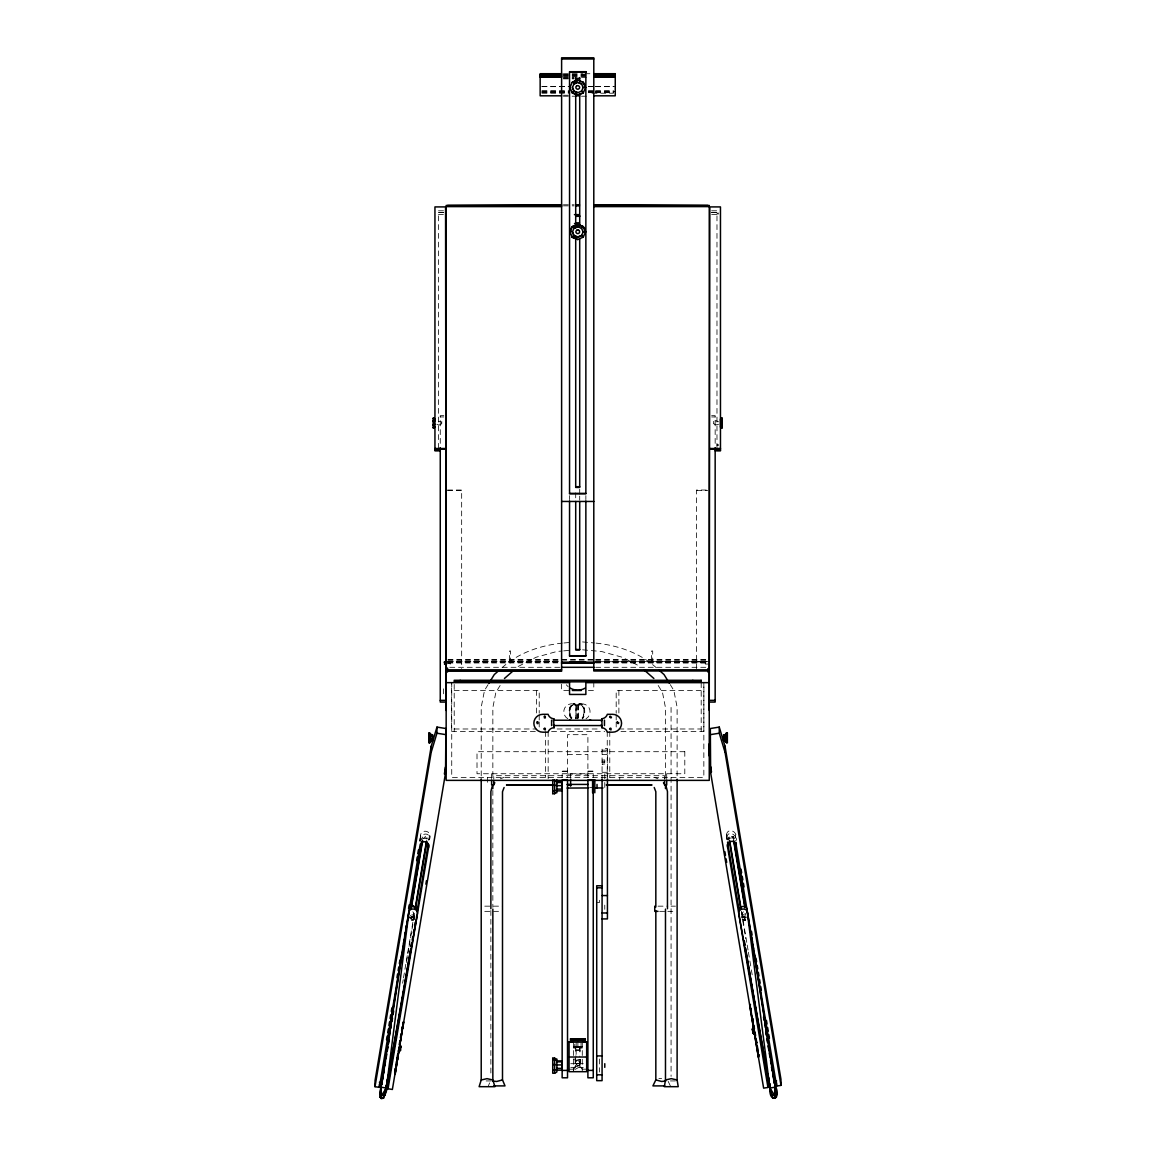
<?xml version="1.0" encoding="UTF-8"?>
<svg xmlns="http://www.w3.org/2000/svg" width="1156" height="1156" viewBox="0 0 1156 1156"><rect width="100%" height="100%" fill="white"/><g stroke="black" fill="none" stroke-linecap="round" stroke-linejoin="round"><path stroke-width="0.75" stroke-dasharray="5 3.75" d="M416.362 919.063L410.857 920.263L413.617 919.28A1.662 1.618 0.4 0 0 413.617 917.864L413.082 917.17M411.319 917.965L414.614 917.243L414.614 918.24L411.319 918.962L411.319 917.965L407.895 916.116M413.732 918.283L413.761 913.211M420.683 838.375C418.27 827.783 433.803 829.56 429.367 839.762C430.841 830.557 418.14 833.49 420.148 841.51M419.903 841.106L422.995 836.698L422.923 838.924L425.451 836.51L427.055 839.588L427.084 837.363L428.457 839.69M436.824 424.252C441.679 427.489 444.569 418.963 438.514 421.637M718.599 424.252C712.125 427.041 711.532 417.75 718.541 421.796M441.736 422.532L441.78 421.391M441.751 422.605L441.722 423.804M429.468 835.34L428.789 840.311M726.691 834.95L726.792 839.357C723.642 826.583 738.496 828.78 736.358 840.311M726.705 837.941C727.225 829.603 737.803 834.415 735.996 841.106M419.801 840.687L420.697 835.383M402.606 983.221L403.213 979.667M403.502 977.889L407.389 954.813M407.678 953.035L414.542 912.2M406.421 962.442L407.62 955.318M407.909 953.541L408.819 948.195M409.108 946.417L414.802 912.59M573.477 1070.21L575.226 1066.396L577.321 1064.965A2.124 2.124 0 0 0 578.939 1064.763L579.373 1064.416A2.124 2.124 0 0 0 579.373 1061.425L578.939 1061.078A2.124 2.124 0 0 0 576.815 1061.078L576.367 1061.425A2.124 2.124 0 0 0 576.367 1064.416L577.321 1064.965M727.702 839.27L729.089 837.204M488.367 1085.903L489.624 1082.912M488.063 684.641L484.509 690.407L481.214 707.183L481.214 777.381M500.143 685.465L495.837 692.444L492.846 707.703L492.846 779.635M576.569 1064.575L575.226 1066.396L580.529 1066.396L581.685 1068.939M728.208 840.022L729.075 838.924A3.468 3.381 -0.4 0 1 733.164 838.273L735.881 841.279M579.17 1061.266L580.529 1059.633L575.341 1059.171M745.62 914.324L745.317 914.642A1.806 1.748 -0.4 0 1 743.583 914.916L742.846 914.425M745.634 915.783L745.317 916.101A1.806 1.748 -0.4 0 1 743.583 916.39L742.846 915.884A1.662 1.618 -0.4 0 1 742.571 914.252L743.106 913.543A1.662 1.618 -0.4 0 1 744.276 913.226M745.663 919.41L745.345 919.728A1.806 1.748 -0.4 0 1 743.611 920.003L742.875 919.497A1.806 1.748 -0.4 0 1 742.586 919.078M413.342 919.497L412.605 920.003M502.08 667.72C518.293 652.808 540.618 645.351 562.25 643.126M421.81 839.444L422.98 838.678A3.454 3.367 0.4 0 1 427.07 839.328L427.185 839.415M748.322 916.116L744.999 918.081L741.198 917.257M575.009 1069.459L580.529 1066.396L580.529 1059.633L573.477 1058.997M518.163 666.477L536.037 657.273L556.831 651.493L561.989 651.03M500.331 778.826L503.886 777.396M411.233 917.691L415.018 916.867M411.218 918.081L415.018 917.257M579.965 1046.455L579.965 1055.182M658.891 1078.649L661.637 1078.346M491.141 1080.932L482.919 1080.932M675.407 1080.932L667.185 1080.932M563.94 642.982L570.703 642.375M563.709 650.886L570.573 650.279M582.277 1048.044L580.066 1048.073M579.604 1047.148C578.708 1045.978 580.745 1052.654 579.662 1054.344M576.15 1056.15C571.685 1066.107 584.112 1066.107 579.662 1056.15M580.023 1046.44L575.775 1046.455M575.775 1050.139L579.965 1050.139M581.035 1047.177L582.335 1047.148L573.477 1047.148L581.035 1047.177L581.035 1042.64M579.662 1063.347L576.208 1063.361M654.441 777.396L657.995 778.826M563.405 73.709L583.072 73.709M584.864 73.709L590.225 73.709M563.405 74.403L586.641 74.403M563.405 75.097L586.641 75.097M563.405 75.79L586.641 75.79M563.405 76.484L586.641 76.484M563.377 77.568L574.127 77.481M581.468 77.568L586.757 77.568M563.405 78.175L574.127 78.175M563.405 78.868L574.127 78.868M541.947 86.397L568.766 86.397M588.433 86.397L593.794 86.397M595.586 86.397L613.46 86.397M541.947 86.642L568.766 86.642M588.433 86.642L593.794 86.642M595.586 86.642L615.252 86.642M541.947 90.616L568.766 90.616M588.433 90.616L593.794 90.616M595.586 90.616L613.46 90.616M541.947 91.454L568.766 91.454M588.433 91.454L593.794 91.454M595.586 91.454L615.252 91.454M541.947 91.7L568.766 91.7M588.433 91.7L593.794 91.7M595.586 91.7L615.252 91.7M541.947 92.35L568.766 92.35M588.433 92.35L593.794 92.35M595.586 92.35L613.46 92.35M541.947 92.668L568.766 92.668M588.433 92.668L593.794 92.668M595.586 92.668L613.46 92.668M541.947 93.203L568.766 93.203M592.017 93.203L613.46 93.203M563.405 95.24L568.766 95.24M563.377 96.208L575.702 96.208M581.468 96.208L586.757 96.208M563.405 204.785L574.127 204.785M563.405 205.855L574.127 205.855M438.485 210.797L443.803 210.797M711.619 210.797L718.7 210.797M443.788 212.458L438.427 212.458L438.427 449.019M711.634 212.458L716.98 212.458L716.98 449.019M438.615 212.603L443.832 212.603M711.59 212.603L718.541 212.603M716.98 213.109L718.541 213.109M716.98 213.961L718.541 213.961M438.427 214.611L443.788 214.611M711.634 214.611L716.98 214.611M443.803 415.669L440.263 415.669L440.263 446.303M711.619 415.669L715.159 415.669L715.159 446.303M440.263 416.955L443.803 416.955M711.619 416.955L715.159 416.955M716.98 444.771L718.541 444.771M716.98 445.277L718.541 445.277M447.56 490.028L461.663 490.028L461.663 668.688M706.229 490.028L696.476 490.028L696.476 668.688M447.56 490.419L461.663 490.419M696.476 490.419L707.848 490.419M447.964 659.657L593.924 659.657M595.73 659.657L707.443 659.657M447.964 660.076L593.924 660.076M595.73 660.076L707.443 660.076M447.964 661.16L559.865 661.116M595.73 661.16L709.249 661.16M447.56 661.362L561.614 661.362M595.586 661.362L706.07 661.362M447.56 661.608L559.836 661.608L447.964 661.723M595.586 661.608L709.249 661.579L595.73 661.723M447.56 661.911L461.663 661.911M696.476 661.911L706.229 661.911M447.56 662.287L559.865 662.2M595.6 662.287L707.848 662.287M595.586 662.691L706.07 662.691M447.964 663.009L559.692 662.865M595.73 662.865L709.249 663.009M446.418 663.226L450.378 663.226L450.378 664.021L447.733 664.05M709.249 664.05L705.29 664.05L705.29 663.255M449.771 667.301L559.692 667.301M595.73 667.301L707.443 667.301M454.207 690.479L539.216 690.479L539.216 713.238M568.766 690.479L561.614 690.479L561.614 684.207M588.433 690.479L593.794 690.479L593.794 682.647M701.201 690.479L616.191 690.479L616.191 713.238M576.266 718.743L576.266 704.958L575.717 718.627M577.61 718.743L578.145 704.958M578.347 717.934L578.173 705.651L579.387 704.885A7.052 3.959 -90 0 1 583.925 709.322A7.052 3.959 -90 0 1 582.118 717.977M454.207 728.988L536.543 728.988M557.12 728.988L600.08 728.988M618.879 728.988L701.201 728.988M535.344 731.517L451.534 731.517L451.534 682.647M551.571 731.517L604.747 731.517M620.974 731.517L703.888 731.517L703.888 684.395M602.074 750.157L607.435 750.157M567.524 754.377L587.898 754.377M602.074 754.492L607.435 754.492M602.074 760.099L604.761 759.94L604.761 764.13L602.074 764.13L604.761 763.957M602.074 761.862L604.761 761.862M602.074 762.194L604.761 762.194M567.524 771.095L562.148 771.095L562.148 777.439M587.898 771.095L593.259 771.095L593.259 777.439M562.148 771.572L567.524 771.572M587.898 771.572L593.259 771.572M602.074 772.295L607.435 772.295M567.524 774.087L587.898 774.087M589.676 787.395L593.259 787.395M596.713 902.59L599.4 902.59L599.4 897.966M484.769 906.16L502.499 906.16M658.024 906.16L667.807 906.16M671.072 906.16L675.451 906.16M484.769 911.347L500.736 911.347M659.657 911.347L666.174 911.347M667.807 911.347L675.451 911.347M573.477 1046.339L582.277 1046.339M575.775 1050.038L579.965 1050.038M570.732 1063.693L583.274 1063.693M570.732 1067.364L583.274 1067.364M569.07 1069.184L573.477 1069.184M582.277 1069.184L586.67 1069.184M575.804 1048.073L573.477 1048.044M582.552 641.927L594.386 642.982M596.077 643.126C617.709 645.351 640.034 652.808 656.247 667.72M582.595 649.817L601.496 651.493L622.289 657.273L640.164 666.477M741.198 916.867L744.999 917.691M741.603 917.243L744.898 917.965L744.912 918.962M742.123 918.919L745.36 920.263L739.869 919.063M742.614 919.28L745.36 920.263M577.191 1065.514A2.659 2.659 0 0 0 579.199 1065.24L579.748 1064.821A2.659 2.659 0 0 0 579.748 1061.078L579.199 1060.644A2.659 2.659 0 0 0 576.541 1060.644L575.991 1061.078A2.659 2.659 0 0 0 575.991 1064.821L580.529 1066.396L579.17 1064.575M733.164 838.273L733.15 836.294L736.256 840.687M744.84 913.269L745.577 913.775M744.869 916.881L745.606 917.387M408.429 917.257L411.319 918.962M576.569 1061.266L575.226 1059.633L575.226 1066.396M670.263 684.641L673.818 690.407L677.113 707.183L677.113 777.424M658.183 685.465L662.489 692.444L665.48 707.703L665.48 779.635M410.366 915.408L410.9 916.101A1.806 1.748 0.4 0 0 412.634 916.39L413.371 915.884A1.662 1.618 0.4 0 0 413.646 914.252L413.111 913.543A1.662 1.618 0.4 0 0 411.955 913.226M668.182 1081.409L670.364 1085.903M733.15 836.294L733.814 840.08M741.56 911.506L746.92 943.354M747.21 945.117L748.105 950.434M748.394 952.197L749.594 959.278M749.883 961.041L751.082 968.121M751.371 969.884L752.556 976.965M741.314 911.911L745.779 938.513M726.777 836.366L727.37 839.921M713.642 421.348L713.7 423.804M742.455 913.211L742.484 917.084M735.462 834.979L735.476 837.97M733.222 836.554L733.236 838.519L732.283 836.626L730.187 836.279L729.104 839.184L729.075 836.958M703.845 682.647L703.845 777.453L451.736 777.453L451.736 682.647M701.201 682.647L701.201 731.517M671.072 707.443L671.072 1076.395M666.694 773.74L666.694 778.58M665.018 777.294L665.018 778.942M664.556 778.826L664.556 775.69L493.771 775.69L493.771 778.942M652.692 662.966L652.692 650.987L651.623 650.987L651.623 662.966M619.746 777.453L619.746 780.372M618.879 690.479L618.879 713.238M616.191 714.986L616.191 720.246M616.191 721.994L616.191 728.988M609.776 731.517L609.776 777.453M607.435 777.685L607.435 748.582L602.074 748.582L602.074 777.685M607.247 731.517L607.247 776.89M604.776 773.74L604.776 787.958M604.761 905.134L604.761 909.324M599.372 1058.983L599.372 1072.074M587.898 777.439L587.898 734.681L567.524 734.681L567.524 777.439M585.861 495.621L585.861 499.623M582.277 1041.773L582.277 1070.889M579.705 489.219L579.705 494.638M579.705 496.083L579.705 500.057M577.942 718.873L578.072 704.958A8.005 8.005 0 0 1 589.011 707.747A8.005 8.005 0 0 1 586.02 718.757M577.899 1042.625L577.899 1047.192M576.15 1042.221L576.15 1054.344M567.856 718.757A8.005 8.005 0 0 1 564.865 707.747A8.005 8.005 0 0 1 575.934 704.958L575.789 718.873M575.775 1046.339L575.775 1055.182M575.702 492.832L575.702 500.057M574.778 1044.128L574.778 1047.177M573.477 1041.773L573.477 1070.889M570.616 773.74L570.616 777.294M569.547 495.621L569.547 499.623M548.161 731.517L548.161 778.638M545.632 731.517L545.632 777.453M539.216 714.986L539.216 720.246M539.216 721.994L539.216 728.988M536.543 690.479L536.543 713.238M510.605 662.966L510.605 650.987L509.536 650.987L509.536 662.966M492.846 790.429L492.846 907.33M491.632 773.74L491.632 778.58M490.867 910.509L490.867 1076.308M487.485 777.294L487.485 782.482M454.207 684.424L454.207 731.517M443.427 688.817L443.427 693.86M743.496 911.853A1.806 1.748 -0.4 0 0 743.106 912.084L742.571 912.778A1.806 1.748 -0.4 0 0 742.817 914.396M743.106 916.983A1.806 1.748 -0.4 0 1 744.84 916.694M412.735 911.853A1.806 1.748 0.4 0 1 413.125 912.084L413.66 912.778A1.662 1.618 0.4 0 1 413.386 914.425L412.649 914.916A1.662 1.618 0.4 0 1 411.074 914.642M410.38 917.748A1.662 1.618 0.4 0 1 410.626 917.387L411.363 916.881A1.662 1.618 0.4 0 1 412.923 917.156M412.649 919.974A1.662 1.618 0.4 0 1 411.045 919.728M577.769 704.958A8.106 4.552 -90 0 1 584.127 707.66A8.106 4.552 -90 0 1 582.407 718.902M577.595 704.958A8.106 4.552 -90 0 1 583.953 707.66A8.106 4.552 -90 0 1 582.219 718.902M579.214 704.885A7.052 3.959 -90 0 1 583.751 709.322A7.052 3.959 -90 0 1 581.945 717.977M571.469 718.902A8.106 4.552 -90 0 1 569.749 707.66A8.106 4.552 -90 0 1 576.107 704.958M571.642 718.902A8.106 4.552 -90 0 1 569.922 707.66A8.106 4.552 -90 0 1 576.28 704.958M571.931 717.977A7.052 3.959 -90 0 1 570.125 709.322A7.052 3.959 -90 0 1 574.662 704.885L575.702 705.651L574.489 704.885A7.052 3.959 -90 0 0 569.951 709.322A7.052 3.959 -90 0 0 571.758 717.977M568.16 686.65A14.71 14.71 0 0 1 566.339 684.785M576.208 1047.148L577.032 1047.163L576.208 1047.148M578.361 1047.163L577.451 1047.134L578.361 1047.134M684.8 751.703L477.009 751.703L477.009 773.74L684.8 773.74L684.8 751.703"/><path stroke-width="1.5" d="M388.04 1088.764L428.544 847.594C430.437 840.889 420.235 839.299 419.874 846.206L379.356 1087.377L375.006 1086.683L375.05 1080.571L431.231 746.184L436.982 727.095L445.898 728.526L445.537 772.974L392.375 1089.472L388.04 1088.764L388.069 1082.652M379.356 1087.377L379.37 1084.256L381.639 1084.617L384.341 1068.592M401.797 954.162L381.09 1085.686L380.613 1097.781M381.639 1084.617L386.538 1053.593M384.269 1068.419L384.269 1067.06M381.09 1085.686C376.509 1111.841 390.063 1092.377 387.231 1079.415M410.423 906.665L413.183 906.073L417.995 909.31M428.544 847.594L428.573 844.472M375.006 1086.683L431.188 752.296L431.231 746.184M431.188 752.296L436.939 733.222L436.982 727.095M445.537 772.974L445.58 766.862L444.381 773.971M398.415 1051.425L398.43 1050.212L400.438 1049.778L400.424 1050.573L398.415 1051.425L399.297 1048.694M398.834 1051.483L398.849 1050.269M399.774 1044.793L401.031 1046.96L399.34 1044.721M432.575 736.964L432.59 740.591L430.581 740.591M771.731 1065.803L771.529 1067.884M771.731 1066.323L771.558 1064.748M745.345 948.325L771.24 1095.252L774.534 1095.296L776.471 1094.414L747.441 912.214C746.588 907.113 737.918 908.457 738.756 913.616L769.91 1088.027C768.769 1104.312 782.366 1099.414 775.141 1085.686L756.385 966.604M417.475 911.101C418.226 906.506 411.016 904.613 409.123 908.717M432.561 738.193L432.59 739.349M380.613 1097.044L380.888 1090.744M774.881 1097.998L775.141 1085.686L775.401 1092.42M381.35 1097.998L381.075 1087.189L408.791 912.214C409.643 907.113 418.299 908.457 417.46 913.616L386.321 1088.027L383.171 1098.2M395.135 1070.47L395.482 1068.202M395.901 1068.751L396.017 1067.841L395.554 1070.528M397.259 1057.798L397.563 1058.78L397.678 1057.87M400.511 1038.29L400.959 1035.588M402.172 1028.334L402.519 1026.542M386.321 1088.027L381.075 1087.189L379.833 1094.573L381.682 1095.296L386.321 1088.027L409.108 911.217M381.682 1095.296L384.89 1095.382L410.553 950.088M403.487 943.498L404.036 939.929M404.6 936.374L405.164 932.82M405.727 929.265L406.276 925.71M665.48 909.122L665.48 1079.979L664.368 1086.683L678.225 1086.683L677.113 1079.979L677.113 779.216M395.28 1068.447L395.121 1074.386L403.487 1021.89L395.121 1074.386M395.843 1064.994L396.421 1061.54M396.999 1058.087L397.577 1054.633M399.311 1044.273L399.889 1040.819M400.467 1037.366L401.045 1033.912M401.623 1030.458L402.201 1027.005M396.913 1059.59L397.231 1060.572L397.563 1058.304M400.93 1038.363L401.392 1035.66M402.606 1028.392L402.938 1026.138M400.424 1050.573L401.045 1046.151M386.538 1039.721L387.13 1036.181M387.722 1032.626L388.329 1029.086M388.922 1025.531L389.514 1021.991M390.107 1018.45L390.699 1014.896M391.306 1011.356L391.898 1007.801M396.956 977.658L397.563 974.103M398.155 970.563L398.748 967.023M399.34 963.468L399.947 959.928M408.574 908.5L409.181 904.946M416.622 860.613L417.215 857.073M417.822 853.518L418.414 849.978M387.13 1050.038L387.737 1046.483M388.329 1042.929L388.922 1039.389M389.514 1035.834L390.121 1032.279M390.714 1028.724L391.306 1025.184M391.913 1021.629L392.505 1018.075M393.098 1014.52L393.69 1010.965M411.001 907.98L422.33 840.499M381.653 1083.475L384.269 1067.898M384.934 1065.037L385.526 1061.483M386.133 1057.913L386.725 1054.359M387.332 1050.79L387.925 1047.235M388.517 1043.666L389.124 1040.111M411.247 908.356L422.619 840.701M415.134 908.645L426.477 841.163M415.698 907.243L426.766 841.366M388.069 1083.678L410.712 948.903M410.958 946.446L411.55 942.906M412.201 940.03L412.793 936.49M413.386 932.935L413.978 929.395M414.585 925.84L415.177 922.3M416.969 911.665L428.197 843.851M425.87 884.21L426.463 880.655M411.189 946.547L411.811 943.007M723.642 739.349L723.685 738.135M384.442 1066.02L384.283 1067.595M738.713 910.061C739.19 906.044 745.374 905.076 747.108 908.717M384.442 1092.998L386.321 1086.524M481.214 778.884L481.214 1079.979L479.119 1086.683L494.941 1086.683L492.846 1079.979L492.846 909.122M581.569 91.266L583.115 87.437M584.257 87.162L585.557 87.654L583.274 82.351L577.769 79.937L572.263 82.134L569.98 87.654L572.263 92.957L577.769 95.153L583.274 92.957L585.557 87.437L583.274 82.134L582.364 82.755M577.769 224.322L577.769 225.304L573.174 227.125C570.775 224.25 567.842 240.506 572.263 226.518L577.769 224.322L583.274 226.518C587.696 240.506 584.748 224.25 582.364 227.125M583.115 231.821L581.569 235.651L577.769 237.168L573.968 235.651L572.408 232.038L573.968 228.209L577.769 226.692L581.569 228.426M655.828 910.596L655.828 1079.906L652.909 1085.903L664.729 1085.903M488.959 683.196L494.291 674.54L498.193 671.13M379.746 1094.414L380.757 1094.111M379.804 1097.29L380.844 1097.044M384.89 1095.382L384.211 1094.703M504.103 787.496L502.499 791.716L502.499 1079.906L505.013 1085.903L493.742 1085.903M573.174 91.584L572.263 92.957M582.364 235.969L583.274 237.125L577.769 239.538L572.263 237.341L573.174 235.969M494.855 782.785L492.196 786.383L490.867 791.557L490.867 908.703M752.426 1029.649L752.412 1028.854C754.29 1025.733 754.839 1029.172 752.426 1029.649L753.033 1033.276C755.576 1036.354 754.911 1030.877 754.622 1034.187L753.683 1027.482M434.873 418.877L433.153 418.039L433.153 428.009L434.873 427.185M721.474 418.039L720.549 418.877L720.549 427.185L722.254 428.009L722.254 418.039L721.474 418.039L721.474 428.009M429.642 742.846L430.581 742.008L430.581 733.699L428.862 732.875L428.862 742.846L429.642 742.846L429.642 732.875M726.575 732.875L725.65 733.699L725.65 742.008L727.355 742.846L727.355 732.875L726.575 732.875L726.575 742.846M504.45 678.471L513.177 670.841M434.873 426.824L433.153 427.59M720.549 419.223L722.254 418.458M430.581 741.661L428.862 742.427M725.65 734.046L727.355 733.294M576.844 230.275L576.165 230.925A1.748 1.734 0 0 0 576.165 232.703L576.844 233.353A1.893 1.879 0 0 0 578.694 233.353L579.373 232.703A1.748 1.734 0 0 0 579.373 230.925L578.694 230.275M502.499 1079.906L496.69 1081.481L492.572 1081.019M556.889 781.109L552.727 780.083L552.727 793.97L556.889 792.684L556.889 779.809M554.62 1073.245L556.889 1071.959L556.889 1059.098L552.727 1057.812L552.727 1073.245L554.62 1073.245L554.62 1057.812M481.214 1079.979L487.037 1078.649L492.846 1079.979M665.48 1079.979L671.289 1078.649L677.113 1079.979M553.175 784.967L506.53 784.982L507.6 784.751M720.549 420.957L722.254 420.538M725.65 735.78L727.355 735.375M577.769 80.92L572.263 82.351L577.769 79.937M576.497 82.813L573.968 83.824L572.408 87.654L573.968 91.266L577.769 92.783L581.569 91.049M573.968 84.041L577.769 82.524L581.569 84.041M573.636 93.289L577.769 94.937L583.274 92.74L582.364 91.584M572.263 226.735L577.769 224.539L583.274 226.735M573.968 228.426L577.769 226.908M581.569 235.434L577.769 236.951L573.968 235.434L572.408 231.821M556.889 790.213L552.727 791.007M556.889 1069.502L552.727 1070.297M434.873 424.252L433.153 424.498M430.581 739.089L428.862 739.334M571.281 231.547L569.98 231.821L572.263 237.341M767.96 1087.449L727.601 847.175C725.722 840.499 735.91 838.909 736.285 845.787L776.644 1086.062L780.994 1085.368L780.95 1079.242L724.985 746.111L719.249 727.095L710.319 728.526L710.651 772.829L763.625 1088.143L767.96 1087.449L767.931 1081.322M710.362 734.638L719.278 733.222L719.249 727.095M749.969 1007.006L750.389 1004.521L749.969 1007.006L758.336 1057.075L758.755 1054.59L758.336 1057.075M750.938 1009.246L750.822 1008.321M752.946 1020.994L752.831 1020.069L752.513 1021.051M756.197 1040.501L756.544 1042.755M757.556 1051.44L757.859 1050.457M758.322 1053.159L758.206 1052.249M776.644 1086.062L776.63 1082.926L774.361 1083.302L774.347 1081.322L776.615 1080.961M767.945 1084.328L770.214 1083.952M747.123 911.217L769.91 1088.027L775.141 1087.189L775.618 1097.781M665.755 1081.019L661.637 1081.481L655.828 1079.906M774.867 1097.073L776.427 1097.29M554.143 727.716L553.464 727.745A6.344 6.344 0 0 0 548.089 732.182L542.785 732.182A8.93 8.93 0 0 1 533.855 723.251A8.93 8.93 0 0 1 542.785 714.321L548.089 714.321A6.344 6.344 0 0 0 553.464 718.743L554.143 727.716L553.464 724.74M581.511 1038.811L585.297 1038.839L585.297 1040.573L570.5 1040.573L570.5 1038.839L574.301 1038.811M581.511 1038.868L585.297 1038.839M583.13 1040.617L583.13 1038.796L577.899 1038.782L572.668 1038.796L572.668 1040.617M583.13 1038.883L572.668 1038.883M589.531 720.217L598.533 720.217M650.727 784.751L651.796 784.982L606.149 784.967M561.614 58.985L593.794 58.985M569.547 72.149L585.861 72.149M561.614 73.709L540.155 73.709L540.155 95.818L561.614 95.818M593.794 73.709L615.252 73.709L615.252 95.818L593.794 95.818M540.155 74.403L561.614 74.403M593.794 74.403L615.252 74.403M540.155 75.097L561.614 75.097M593.794 75.097L615.252 75.097M540.155 75.79L561.614 75.79M593.794 75.79L615.252 75.79M540.155 76.484L561.614 76.484M593.794 76.484L615.252 76.484M540.155 77.177L561.614 77.177M593.794 77.177L615.252 77.177M575.702 78.305L579.705 78.305M575.702 95.818L579.705 95.818M561.614 204.785L447.56 205.465M575.919 204.785L579.488 204.785M593.794 204.785L707.848 205.465M561.614 205.465L446.158 205.465L446.158 780.372L709.249 780.372L709.249 205.465L593.794 205.465M575.919 205.855L579.488 205.855M446.158 206.606L561.614 206.606M593.794 206.606L709.249 206.606M574.445 214.64L579.344 214.64M575.702 215.941L579.705 215.941M575.702 216.302L579.705 216.302M433.153 418.458L434.873 419.223M433.153 420.538L434.873 420.957M433.153 421.55L433.934 421.55M722.254 424.498L720.549 424.252M433.153 425.509L433.934 425.509M722.254 427.59L720.549 426.824M434.945 448.499L445.566 448.499M709.842 448.499L720.463 448.499M434.945 449.019L445.566 449.019M709.842 449.019L720.463 449.019M434.945 450.305L438.427 450.305L438.427 449.019M720.463 450.305L716.98 450.305L716.98 449.019M440.263 450.826L434.945 450.826L434.945 206.91L445.566 206.91L446.158 710.434M715.159 450.826L720.463 450.826L720.463 206.91L709.842 206.91L709.249 710.434M575.702 486.705L579.705 486.705M569.547 493.366L585.861 493.366M561.614 501.458L593.794 501.458M575.702 649.513L579.705 649.513M569.547 655.741L585.861 655.741M444.395 661.897L445.32 662.186L445.32 664.469M444.395 662.244L446.418 662.59L446.418 664.469M561.672 662.2L594.155 662.2M444.395 662.561L445.32 662.735M445.32 662.807L446.418 662.807M561.614 662.691L593.794 662.691M445.32 662.995L446.418 662.995M561.484 663.009L593.924 663.009M446.418 663.775L444.395 663.862M561.484 667.301L593.924 667.301M446.158 669.815L561.614 669.815M593.794 669.815L709.249 669.815M707.848 670.986L593.794 670.986L593.794 57.8L561.614 57.8L561.614 671.231L447.56 671.231M446.158 671.347L447.56 671.347M707.848 671.347L709.249 671.347M446.158 671.911L447.56 671.911L447.56 668.024M709.249 671.911L707.848 671.911L707.848 668.688M446.158 682.647L569.547 682.647L569.547 694.453L585.861 694.453L585.861 682.647L709.249 682.647M572.336 690.479L581.28 690.479M440.263 700.348L445.566 700.348M709.842 700.348L715.159 700.348M445.566 702.082L440.263 702.082L440.263 447.632M709.842 702.082L715.159 702.082L715.159 447.632M601.279 724.74L601.944 727.716A6.344 6.344 0 0 1 607.334 732.182L612.637 732.182A8.93 8.93 0 0 0 621.567 723.251A8.93 8.93 0 0 0 612.637 714.321L607.334 714.321A6.344 6.344 0 0 1 601.944 718.743L601.279 721.113M554.143 720.202L556.657 720.202M569.402 720.231L590.846 720.217M599.429 720.202L601.944 720.202M554.158 725.563L601.944 725.563M428.862 733.294L430.581 734.046M430.581 734.869L432.59 734.869L432.59 740.837L430.581 740.837M725.65 734.869L723.642 734.869L723.642 740.837L725.65 740.837M430.581 735.115L432.59 735.115M723.642 735.115L725.65 735.115M428.862 735.375L430.581 735.78M428.862 736.386L429.642 736.386M430.581 736.372L432.59 736.372M723.642 736.372L725.65 736.372M726.575 736.386L727.355 736.386M430.581 738.742L432.59 738.742M723.642 738.742L725.65 738.742M727.355 739.334L725.65 739.089M428.862 740.331L429.642 740.331M726.575 740.331L727.355 740.331M725.65 740.591L723.642 740.591L723.656 736.964M727.355 742.427L725.65 741.661M446.158 743.727L446.158 755.952M709.249 743.727L709.249 755.952M556.889 781.615L561.773 781.615L561.773 790.877L556.889 790.877M556.889 782.554L561.773 782.554M567.061 784.418L588.216 784.418M567.509 784.967L571.093 784.967M606.943 784.967L651.738 784.967M553.984 784.967L506.588 784.967M552.727 785.256L556.889 785.43M556.889 785.661L561.773 785.661M567.061 788.074L588.592 787.958M595.788 787.958L602.984 787.958M556.889 789.1L561.773 789.1M602.074 885.771L596.713 885.771L596.713 1080.658L602.074 1080.658L602.074 778.884M596.713 887.808L602.074 887.808M602.074 895.553L607.435 895.553M658.024 911.347L654.758 911.347L654.758 906.16M602.074 912.98L607.435 912.98M602.074 918.919L607.435 918.919L607.435 778.884M572.003 1041.773L569.07 1041.773L569.07 1071.684L586.67 1071.684L586.67 1041.773L583.737 1041.773M569.07 1042.134L586.67 1042.134M596.713 1055.919L602.074 1055.919M569.07 1057.018L586.67 1057.018M552.727 1059.373L556.889 1060.399M556.889 1060.905L561.773 1060.905L561.773 1070.153L556.889 1070.153M556.889 1061.844L561.773 1061.844M552.727 1064.546L556.889 1064.705M556.889 1064.936L561.773 1064.936M556.889 1068.375L561.773 1068.375M562.148 1070.398L567.524 1070.398M587.898 1070.398L593.259 1070.398M596.713 1074.82L602.074 1074.82M557.553 720.217L570.284 720.231M570.5 1038.839L574.301 1038.868M554.143 718.786L553.464 721.113M436.939 733.222L445.869 734.638M379.385 1082.291L381.653 1082.652M385.786 1085.282L388.055 1085.643M584.257 231.547L585.557 231.821L583.274 237.125M383.171 1097.463L383.98 1097.954M579.04 82.813L581.569 83.824L583.115 87.654M577.769 92.567L573.968 91.049L572.408 87.437M572.263 237.125L577.769 239.538M413.183 906.073L418.01 908.919M658.848 669.989L664.035 674.54L669.367 683.196M643.906 669.758L653.877 678.471M663.472 782.785L666.131 786.383L667.46 791.557L667.46 908.703M654.224 787.496L655.828 791.716L655.828 906.998M768.754 1077.638L769.91 1088.027L774.534 1095.296M581.569 228.209L583.115 232.038M769.91 1088.027L773.046 1098.2M719.278 733.222L725.029 752.224L780.994 1085.368M750.735 1010.662L750.735 1010.185M744.088 941.23L744.724 944.77M741.039 869.168L741.632 872.722M742.224 876.277L742.831 879.846M743.424 883.401L744.03 886.955M751.501 931.461L752.094 935.016M755.981 958.151L756.588 961.72M757.18 965.274L757.772 968.829M758.379 972.398L758.972 975.953M759.579 979.508L760.171 983.077M760.764 986.632L761.37 990.186M766.442 1020.445L767.049 1023.999M767.642 1027.568L768.249 1031.123M768.841 1034.678L769.434 1038.247M734.118 841.857L745.114 907.316M763.538 1016.991L764.13 1020.531M764.723 1024.072L765.315 1027.612M765.908 1031.138L766.515 1034.678M767.107 1038.218L767.7 1041.758M768.292 1045.299L774.347 1081.322M771.746 1066.627L774.347 1082.146M733.54 840.296L744.854 907.691M765.72 1031.86L766.312 1035.4M766.905 1038.955L767.497 1042.495M768.104 1046.05L768.697 1049.59M769.289 1053.145L769.882 1056.685M770.488 1060.24L771.081 1063.78M771.673 1067.335L772.266 1070.875M772.873 1074.43L774.361 1083.302M729.682 840.744L740.967 907.966M729.393 840.961L740.721 908.356M727.572 842.074L739.305 910.928M744.363 941.1L744.912 945.305M745.562 948.195L767.931 1082.348M752.701 1018.335L753.279 1021.788M753.857 1025.242L754.435 1028.696M755.013 1032.149L755.591 1035.603M756.168 1039.056L756.747 1042.51M757.31 1045.963L757.888 1049.417M711.504 772.035L710.622 766.717L710.651 772.829M724.899 851.741L725.491 855.281M726.098 858.836L726.691 862.376M752.599 1018.725L752.831 1020.546M749.969 1004.593L758.755 1057.003M752.412 1028.854L753.033 1033.276M751.906 938.152L752.455 941.721M753.018 945.276L753.582 948.83M754.145 952.385L754.695 955.94M755.258 959.494L755.822 963.049M756.66 1043.203L756.544 1042.278L756.226 1043.261M757.787 1052.321L757.888 1053.232M736.256 842.666L736.285 845.787M727.586 844.053L727.601 847.175M724.985 746.111L725.029 752.224M718.541 449.019L718.541 450.305M692.834 680.292L692.834 681.838M666.694 780.199L666.694 785.04M665.48 785.025L665.48 788.623M664.556 780.401L664.556 785.097M604.776 1063.693L604.776 1067.364M604.458 720.202L604.458 725.563M601.944 718.743L601.944 727.745M597.031 784.418L597.031 788.074M594.805 779.708L594.805 792.785M592.595 780.17L592.595 792.785M585.861 501.025L585.861 656.131L569.547 656.131L569.547 501.025M585.861 662.287L569.547 662.287M579.705 77.568L579.705 81.917M579.705 94.532L579.705 226.099M579.705 238.367L579.705 487.442L575.702 487.442L575.702 236.922M579.705 501.502L579.705 649.874L575.702 649.874L575.702 501.502M577.899 1038.782L577.899 1040.646M575.702 77.568L575.702 82.249M575.702 92.726L575.702 226.677M570.616 779.072L570.616 786.181M554.62 780.083L554.62 793.97M551.614 720.202L551.614 725.563M493.771 780.401L493.771 785.097M492.846 785.025L492.846 788.623M491.632 780.199L491.632 785.04M460.189 680.292L460.189 681.838M444.814 661.897L444.814 664.021M436.881 449.019L436.881 450.305M433.934 418.039L433.934 428.009M403.487 1021.89L403.487 1024.303M585.138 688.152A14.71 14.71 0 0 1 570.269 688.152M574.474 223.657A6.763 6.719 0 0 1 579.474 223.021M576.844 230.073A1.893 1.879 0 0 1 578.694 230.073M537.135 722.009L537.135 723.584L538.046 723.584L538.046 722.009L537.135 722.009M544.389 716.359L544.389 717.934L545.3 717.934L545.3 716.359L544.389 716.359M544.389 728.381L543.927 729.161L545.3 729.956L545.3 728.381L544.389 728.381M610.108 716.359L609.66 717.154L611.018 717.934L611.481 717.154L610.108 716.359M610.108 728.381L609.66 729.161L611.018 729.956L611.018 728.381L610.108 728.381M617.362 722.009L616.914 722.789L618.272 723.584L618.735 722.789L617.362 722.009M576.468 86.18L576.165 86.541A1.748 1.734 0 0 0 576.165 88.318L576.844 88.969A1.893 1.879 0 0 0 578.694 88.969L579.373 88.318A1.748 1.734 0 0 0 579.373 86.541L578.694 85.891A1.893 1.879 0 0 0 576.844 85.891L576.468 86.18M585.861 71.701L569.547 71.701L569.547 493.814L585.861 493.814L585.861 71.701M701.201 680.292L454.207 680.292L454.207 681.838L701.201 681.838L701.201 680.292M567.524 779.997L562.148 779.997L562.148 1077.797L567.524 1077.797L567.524 779.997M593.259 779.997L587.898 779.997L587.898 1077.797L593.259 1077.797L593.259 779.997"/></g></svg>
